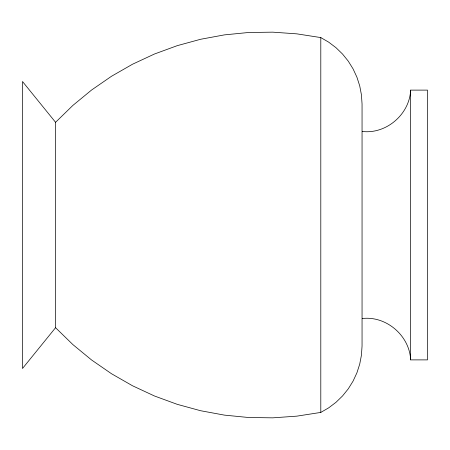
<?xml version="1.0" encoding="UTF-8"?>
<svg xmlns="http://www.w3.org/2000/svg" width="450" height="450" viewBox="0 0 450 450"><rect width="100%" height="100%" fill="white"/><g stroke="black" fill="none" stroke-linecap="round" stroke-linejoin="round"><path stroke-width="0.67" d="M362.278 318.527C386.303 315.652 409.624 335.756 410.636 359.887L427.5 359.887L427.5 90.112L410.636 90.112C409.624 114.244 386.303 134.347 362.278 131.473M55.564 327.696L22.5 368.494L22.5 81.506L55.564 122.304L55.564 327.696L72.9 344.604L91.597 359.989L111.527 373.748L132.542 385.779L154.496 396L177.232 404.331L200.593 410.721L224.404 415.119L248.501 417.499L272.717 417.842L296.871 416.143L320.799 412.419L328.697 407.835L335.976 402.322L342.529 395.961L348.261 388.851L353.081 381.094L356.918 372.808L359.719 364.118L361.44 355.146L362.053 346.033L362.053 103.967L361.44 94.854L359.719 85.883L356.918 77.192L353.081 68.906L348.261 61.149L342.529 54.039L335.976 47.678L328.697 42.165L320.799 37.581L296.871 33.857L272.717 32.158L248.501 32.501L224.404 34.881L200.593 39.279L177.232 45.669L154.496 54L132.542 64.221L111.527 76.252L91.597 90.011L72.9 105.396L55.564 122.304M410.636 90.112L410.636 359.887M320.799 37.581L320.799 412.419"/></g></svg>
